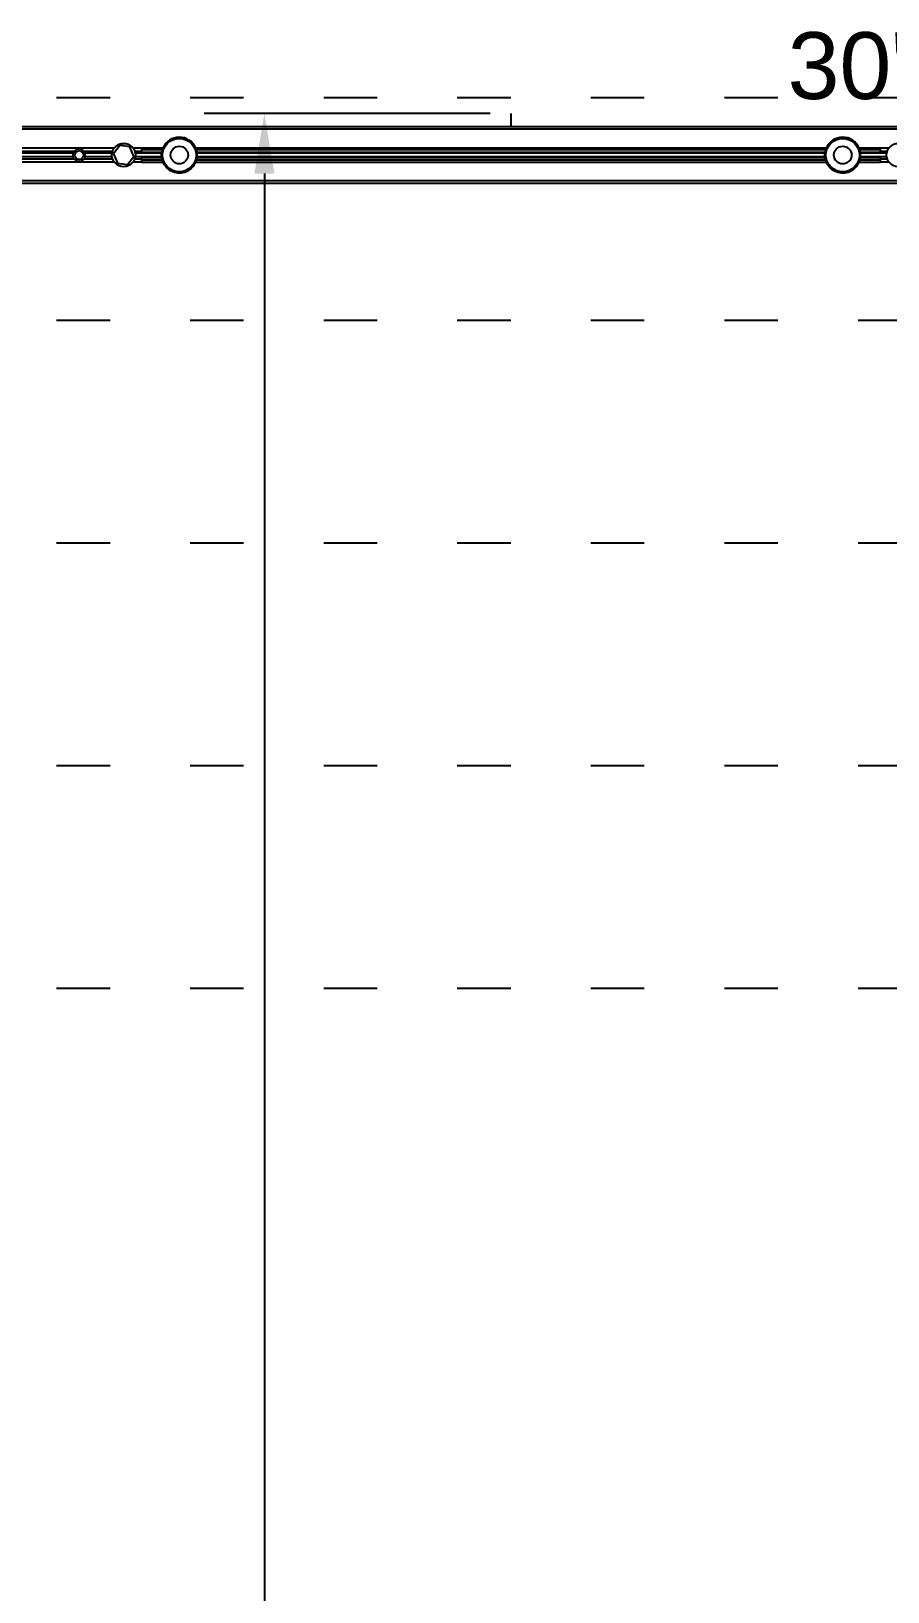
# Model space of a CAD drawing. Header units: inches. Extents: x 9936 to 27102, y -2774 to 11910.
# Drawn here: x 12575 to 12960, y 10194 to 10895 of the extents above; entities that cross this region are included whole.
import ezdxf

# ---------------------------------------------------------------- set-up
doc = ezdxf.new("R2010")
doc.units = ezdxf.units.IN
doc.header["$MEASUREMENT"] = 0
doc.linetypes.add('ACAD_ISO03W100', pattern=[30, 12, -18])
for name, color, linetype in [('COTA', 7, 'Continuous'), ('Puente', 244, 'Continuous'), ('TEXTO', 7, 'Continuous')]:
    doc.layers.add(name, color=color, linetype=linetype)
doc.styles.get("Standard").update_dxf_attribs({"font": 'arial.ttf'})
doc.dimstyles.get("Standard").update_dxf_attribs({"dimscale": 150, "dimtxt": 0.18, "dimasz": 0.18, "dimexe": 0.18, "dimexo": 0.0625, "dimgap": 0.09, "dimtad": 0, "dimdec": 0, "dimzin": 0, "dimdsep": 46, "dimtxsty": 'Standard', "dimcen": 0.09, "dimclrd": 1, "dimclre": 1, "dimclrt": 1, "dimadec": 0, "dimazin": 0, "dimtfac": 1, "dimtdec": 0, "dimtofl": 0, "dimtmove": 0, "dimatfit": 3, "dimfxl": 1, "dimtolj": 1, "dimtzin": 0, "dimarcsym": 0})

# ---------------------------------------------------------------- blocks, each defined once
blk = doc.blocks.new('*D37')
at = {"layer": 'Defpoints', "color": 0, "transparency": 16777216}
for p in [(12790.58, 10858.16), (12679.78, 8863.46), (13290.58, 8863.46)]:
    blk.add_point(p, dxfattribs=at)
at = {"layer": 'TEXTO', "color": 1, "lineweight": -2, "transparency": 16777216}
for p, q in [((12781.21, 10858.16), (12652.78, 10858.16)), ((12679.78, 10831.16), (12679.78, 9913.45)), ((12679.78, 8890.46), (12679.78, 9808.16)), ((13281.21, 8863.46), (12652.78, 8863.46))]:
    blk.add_line(p, q, dxfattribs=at)
at = {"layer": 'TEXTO', "color": 1, "transparency": 16777216}
for points in [[(12675.28, 10831.16), (12684.28, 10831.16), (12679.78, 10858.16)], [(12675.28, 8890.46), (12684.28, 8890.46), (12679.78, 8863.46)]]:
    blk.add_solid(points, dxfattribs=at)
at = {"layer": 'TEXTO', "color": 1, "transparency": 16777216, "insert": (12679.78, 9860.81), "char_height": 27, "attachment_point": 5, "rotation": 90}
blk.add_mtext('\\A1;1995', dxfattribs=at)
blk = doc.blocks.new('PUENTE F24 F30')
at = {"layer": 'Puente', "linetype": 'Continuous'}
for p, q in [((6671.67, -9023.36), (6147.67, -9023.36)), ((6671.67, -9024.46), (6147.67, -9024.46)), ((6231.43, -9032.97), (6163.37, -9032.97)), ((6233.92, -9031.83), (6231.13, -9035.46)), ((6238.46, -9032.43), (6233.92, -9031.83)), ((6240.21, -9036.66), (6238.46, -9032.43)), ((6243.67, -9032.97), (6239.91, -9032.97)), ((6253.37, -9032.91), (6243.67, -9032.91)), ((6243.67, -9032.91), (6243.67, -9033.72)), ((6243.67, -9033.72), (6243.67, -9034.81)), ((6253.09, -9033.72), (6243.67, -9033.72)), ((6551.37, -9032.91), (6267.98, -9032.91)), ((6551.09, -9033.72), (6268.26, -9033.72)), ((6575.67, -9032.91), (6565.98, -9032.91)), ((6575.67, -9033.72), (6566.26, -9033.72)), ((6575.67, -9033.72), (6575.67, -9032.91)), ((6579.43, -9032.97), (6575.67, -9032.97)), ((6575.67, -9034.81), (6575.67, -9033.72)), ((6163.37, -9039.15), (6231.43, -9039.15)), ((6177.79, -9034.26), (6213.56, -9034.26)), ((6213.56, -9037.86), (6177.79, -9037.86)), ((6213.03, -9035.21), (6178.32, -9035.21)), ((6213.03, -9036.91), (6178.32, -9036.91)), ((6217.79, -9034.26), (6230.74, -9034.26)), ((6230.74, -9037.86), (6217.79, -9037.86)), ((6230.49, -9035.21), (6218.32, -9035.21)), ((6230.49, -9036.91), (6218.32, -9036.91)), ((6231.13, -9035.46), (6232.88, -9039.69)), ((6232.88, -9039.69), (6237.42, -9040.29)), ((6237.42, -9040.29), (6240.21, -9036.66)), ((6239.91, -9039.15), (6243.67, -9039.15)), ((6240.6, -9034.26), (6243.67, -9034.26)), ((6243.67, -9037.86), (6240.6, -9037.86)), ((6252.72, -9035.21), (6240.85, -9035.21)), ((6252.72, -9036.91), (6240.85, -9036.91)), ((6243.67, -9034.81), (6252.83, -9034.81)), ((6252.84, -9037.31), (6243.67, -9037.31)), ((6243.67, -9037.31), (6243.67, -9038.4)), ((6253.09, -9038.4), (6243.67, -9038.4)), ((6243.67, -9038.4), (6243.67, -9039.21)), ((6243.67, -9039.21), (6253.37, -9039.21)), ((6267.98, -9039.21), (6551.56, -9039.21)), ((6551.09, -9038.4), (6268.26, -9038.4)), ((6268.51, -9034.81), (6550.83, -9034.81)), ((6550.84, -9037.31), (6268.51, -9037.31)), ((6550.72, -9035.21), (6268.63, -9035.21)), ((6550.72, -9036.91), (6268.63, -9036.91)), ((6565.96, -9039.21), (6575.67, -9039.21)), ((6575.67, -9038.4), (6566.26, -9038.4)), ((6566.51, -9034.81), (6575.67, -9034.81)), ((6575.67, -9037.31), (6566.51, -9037.31)), ((6578.49, -9035.21), (6566.63, -9035.21)), ((6578.49, -9036.91), (6566.63, -9036.91)), ((6575.67, -9034.26), (6578.74, -9034.26)), ((6575.67, -9038.4), (6575.67, -9037.31)), ((6578.74, -9037.86), (6575.67, -9037.86)), ((6575.67, -9039.21), (6575.67, -9038.4)), ((6575.67, -9039.15), (6579.43, -9039.15)), ((6671.67, -9047.66), (6147.67, -9047.66)), ((6671.67, -9048.76), (6147.67, -9048.76))]:
    blk.add_line(p, q, dxfattribs=at)
at = {"layer": 'Puente', "linetype": 'Continuous', "flags": 128}
for points in [[(6252.79, -9037.45), (6252.68, -9036.35), (6252.77, -9034.81)], [(6550.79, -9037.45), (6550.68, -9036.35), (6550.77, -9034.81)]]:
    blk.add_lwpolyline(points, dxfattribs=at)
at = {"layer": 'Puente', "linetype": 'Continuous'}
for centre, radius in [((6235.67, -9036.06), 5.25), ((6260.67, -9036.06), 7.5), ((6260.67, -9036.06), 3.96), ((6558.67, -9036.06), 7.5), ((6558.67, -9036.06), 3.97), ((6583.67, -9036.06), 5.25), ((6215.67, -9036.06), 1.98)]:
    blk.add_circle(centre, radius, dxfattribs=at)
for centre, radius, start, end in [((6215.67, -9036.06), 2.78, 40.46008, 139.53992), ((6260.67, -9036.06), 8, 23.7992, 156.81196), ((6558.67, -9036.06), 8, 23.7992, 156.81196), ((6215.67, -9036.06), 2.78, 162.21585, 197.78415), ((6215.67, -9036.06), 2.78, 220.46008, 319.53992), ((6215.67, -9036.06), 2.78, 342.21585, 17.78415), ((6260.67, -9036.06), 8, 203.18804, 293.7992), ((6260.67, -9036.06), 8, 293.7992, 336.81196), ((6260.67, -9036.06), 8, 351.0107, 8.9893), ((6558.67, -9036.06), 8, 203.18804, 293.7992), ((6558.67, -9036.06), 8, 293.7992, 336.81196), ((6558.67, -9036.06), 8, 351.0107, 8.9893)]:
    blk.add_arc(centre, radius, start, end, dxfattribs=at)
for points, knots in [([(6252.83, -9034.81), (6252.83, -9034.8), (6252.84, -9034.79), (6252.85, -9034.68), (6252.88, -9034.53), (6252.92, -9034.33), (6252.97, -9034.12), (6253.03, -9033.91), (6253.07, -9033.78), (6253.09, -9033.73), (6253.09, -9033.72)], [0, 0, 0, 0, 0.136251, 0.272496, 0.409229, 0.547573, 0.688725, 0.833291, 0.979924, 1, 1, 1, 1]), ([(6253.09, -9033.72), (6253.13, -9033.59), (6253.25, -9033.23), (6253.38, -9032.93), (6253.37, -9032.95), (6253.37, -9032.95)], [0, 0, 0, 0, 0.284679, 0.757022, 1, 1, 1, 1]), ([(6267.98, -9032.95), (6267.97, -9032.94), (6267.96, -9032.91), (6268.08, -9033.18), (6268.2, -9033.55), (6268.26, -9033.72)], [0, 0, 0, 0, 0.200649, 0.619828, 1, 1, 1, 1]), ([(6268.26, -9033.72), (6268.26, -9033.74), (6268.28, -9033.81), (6268.33, -9033.96), (6268.38, -9034.17), (6268.43, -9034.39), (6268.47, -9034.58), (6268.5, -9034.73), (6268.51, -9034.8), (6268.51, -9034.81), (6268.51, -9034.81)], [0, 0, 0, 0, 0.058104, 0.198604, 0.344068, 0.49052, 0.63441, 0.774764, 0.912518, 1, 1, 1, 1]), ([(6550.83, -9034.81), (6550.83, -9034.8), (6550.84, -9034.79), (6550.85, -9034.68), (6550.88, -9034.53), (6550.92, -9034.33), (6550.97, -9034.12), (6551.03, -9033.91), (6551.07, -9033.78), (6551.09, -9033.73), (6551.09, -9033.72)], [0, 0, 0, 0, 0.136251, 0.272496, 0.409228, 0.547574, 0.688723, 0.833292, 0.979922, 1, 1, 1, 1]), ([(6551.09, -9033.72), (6551.13, -9033.59), (6551.25, -9033.23), (6551.38, -9032.93), (6551.37, -9032.95), (6551.37, -9032.95)], [0, 0, 0, 0, 0.284678, 0.757022, 1, 1, 1, 1]), ([(6565.98, -9032.95), (6565.97, -9032.94), (6565.96, -9032.91), (6566.08, -9033.18), (6566.2, -9033.55), (6566.26, -9033.72)], [0, 0, 0, 0, 0.200649, 0.619827, 1, 1, 1, 1]), ([(6566.26, -9033.72), (6566.26, -9033.74), (6566.28, -9033.81), (6566.33, -9033.96), (6566.38, -9034.17), (6566.43, -9034.39), (6566.47, -9034.58), (6566.5, -9034.73), (6566.51, -9034.8), (6566.51, -9034.81), (6566.51, -9034.81)], [0, 0, 0, 0, 0.058102, 0.198605, 0.344066, 0.490518, 0.63441, 0.774764, 0.912518, 1, 1, 1, 1]), ([(6213.03, -9035.21), (6213.1, -9035.02), (6213.25, -9034.65), (6213.46, -9034.37), (6213.54, -9034.28), (6213.56, -9034.26)], [0, 0, 0, 0, 0.444485, 0.887827, 1, 1, 1, 1]), ([(6213.56, -9037.86), (6213.48, -9037.77), (6213.34, -9037.59), (6213.13, -9037.21), (6213.05, -9036.96), (6213.03, -9036.91)], [0, 0, 0, 0, 0.4391689, 0.876747, 1, 1, 1, 1]), ([(6217.79, -9034.26), (6217.86, -9034.35), (6218.01, -9034.53), (6218.21, -9034.91), (6218.3, -9035.16), (6218.32, -9035.21)], [0, 0, 0, 0, 0.439167, 0.876747, 1, 1, 1, 1]), ([(6218.32, -9036.91), (6218.24, -9037.1), (6218.09, -9037.47), (6217.88, -9037.75), (6217.8, -9037.84), (6217.79, -9037.86)], [0, 0, 0, 0, 0.444484, 0.887824, 1, 1, 1, 1]), ([(6253.09, -9038.4), (6253.08, -9038.36), (6253.05, -9038.28), (6253, -9038.1), (6252.95, -9037.88), (6252.9, -9037.67), (6252.86, -9037.49), (6252.84, -9037.36), (6252.83, -9037.31), (6252.83, -9037.32), (6252.84, -9037.32)], [0, 0, 0, 0, 0.09995, 0.242302, 0.388583, 0.53458, 0.677428, 0.816906, 0.954182, 1, 1, 1, 1]), ([(6253.37, -9039.18), (6253.38, -9039.19), (6253.4, -9039.23), (6253.3, -9039), (6253.17, -9038.66), (6253.09, -9038.42), (6253.09, -9038.4)], [0, 0, 0, 0, 0.1048766, 0.5259254, 0.9555512, 1, 1, 1, 1]), ([(6268.26, -9038.4), (6268.21, -9038.53), (6268.1, -9038.88), (6267.97, -9039.19), (6267.97, -9039.17), (6267.98, -9039.17)], [0, 0, 0, 0, 0.284475, 0.751047, 1, 1, 1, 1]), ([(6268.51, -9037.32), (6268.51, -9037.32), (6268.51, -9037.32), (6268.5, -9037.4), (6268.47, -9037.53), (6268.44, -9037.72), (6268.39, -9037.93), (6268.33, -9038.14), (6268.29, -9038.3), (6268.26, -9038.37), (6268.26, -9038.4)], [0, 0, 0, 0, 0.09042, 0.226407, 0.362799, 0.50043, 0.640468, 0.783864, 0.930083, 1, 1, 1, 1]), ([(6551.09, -9038.4), (6551.08, -9038.36), (6551.05, -9038.28), (6551, -9038.1), (6550.95, -9037.88), (6550.9, -9037.67), (6550.86, -9037.49), (6550.84, -9037.36), (6550.83, -9037.31), (6550.83, -9037.32), (6550.84, -9037.32)], [0, 0, 0, 0, 0.09995, 0.242304, 0.388582, 0.534581, 0.677429, 0.816905, 0.954182, 1, 1, 1, 1]), ([(6551.39, -9039.21), (6551.37, -9039.18), (6551.34, -9039.11), (6551.2, -9038.74), (6551.11, -9038.46), (6551.09, -9038.4)], [0, 0, 0, 0, 0.4343409, 0.8678095, 1, 1, 1, 1]), ([(6566.26, -9038.4), (6566.25, -9038.41), (6566.18, -9038.65), (6566.04, -9039.02), (6565.96, -9039.2), (6565.96, -9039.21), (6565.96, -9039.21)], [0, 0, 0, 0, 0.014681, 0.484532, 0.912088, 1, 1, 1, 1]), ([(6566.51, -9037.32), (6566.51, -9037.32), (6566.51, -9037.32), (6566.5, -9037.4), (6566.47, -9037.53), (6566.44, -9037.72), (6566.39, -9037.93), (6566.33, -9038.14), (6566.29, -9038.3), (6566.26, -9038.37), (6566.26, -9038.4)], [0, 0, 0, 0, 0.09042, 0.226408, 0.3628, 0.500429, 0.640469, 0.783864, 0.930085, 1, 1, 1, 1])]:
    blk.add_open_spline(points, degree=3, knots=knots, dxfattribs=at)
at = {"layer": 'Puente', "color": 251, "true_color": 0x636466, "insert": (6526.18, -8980.88), "char_height": 30, "attachment_point": 1}
blk.add_mtext_dynamic_manual_height_columns('\\pi7.74258;30"', width=73.2546, gutter_width=15.88, heights=[30.63], dxfattribs=at)

msp = doc.modelspace()

# ---------------------------------------------------------------- linework, layer by layer
msp.add_line((12790.58, 10858.158), (12790.58, 10852.158))
at = {"layer": 'COTA', "color": 251, "linetype": 'ACAD_ISO03W100', "ltscale": 2, "true_color": 0x636466}
for p, q in [((10426.463, 10865.286), (14398.768, 10865.286)), ((10426.463, 10765.286), (14398.768, 10765.286)), ((10426.463, 10665.286), (14398.768, 10665.286)), ((10426.463, 10565.286), (14398.768, 10565.286)), ((10426.463, 10465.286), (14398.768, 10465.286))]:
    msp.add_line(p, q, dxfattribs=at)

# ---------------------------------------------------------------- block references
at = {"layer": 'Puente'}
msp.add_blockref('PUENTE F24 F30', (6380.908, 19875.517), dxfattribs=at)

# ---------------------------------------------------------------- dimensions: what is measured, and where the dimension line sits
at = {"layer": 'TEXTO'}
dim = msp.add_linear_dim(base=(12679.777, 8863.458), p1=(12790.58, 10858.158), p2=(13290.58, 8863.458), angle=90, dimstyle='Standard', dxfattribs=at)
dim.commit()
dim.dimension.update_dxf_attribs({"geometry": '*D37', "text_midpoint": (12679.777, 9860.808)})

doc.saveas('drawing.dxf')
